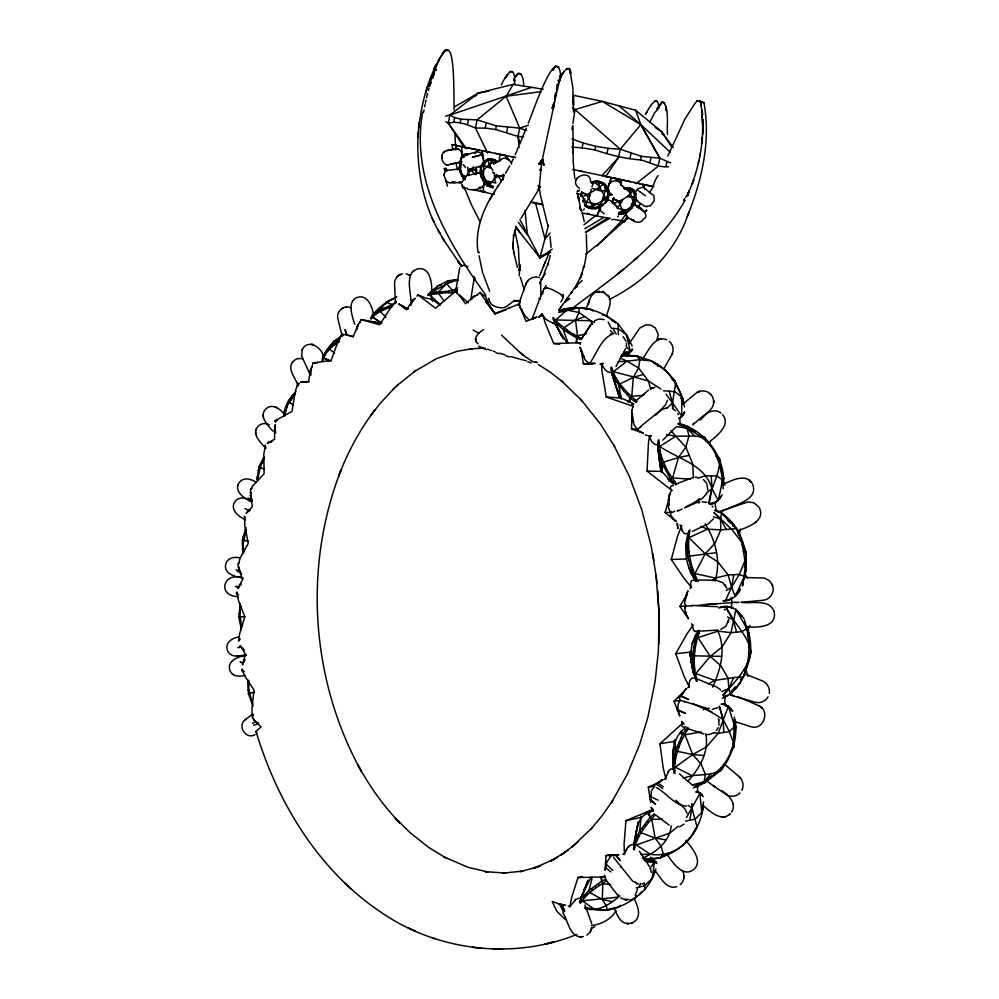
<?xml version="1.0" encoding="UTF-8"?>
<svg xmlns="http://www.w3.org/2000/svg" width="999" height="999" viewBox="0 0 999 999"><rect width="100%" height="100%" fill="white"/><g stroke="black" fill="none" stroke-linecap="round" stroke-linejoin="round"><path stroke-width="1.5" d="M518.331 246.878L519.53 270.267L518.543 269.73L520.004 270.292L519.655 264.123L519.992 270.292M560.814 77.46L561.351 76.448C560.501 75.612 560.402 79.895 559.877 75.986L560.189 77.81L559.877 75.986L560.102 78.147L556.893 90.285L557.417 84.241L557.492 88.736L543.106 155.832L542.469 159.478L543.868 165.185L542.482 159.428L538.911 164.148L542.469 159.478L543.868 165.185M631.505 428.958L637.949 429.27C632.467 425.636 632.417 417.857 632.067 412.462L631.505 428.958L643.356 433.254L636.925 429.77L640.771 426.91M689.797 189.723C699.412 166.196 704.632 140.022 701.935 114.623L702.022 117.008L701.935 114.623L702.022 116.97L702.26 114.735L701.847 116.121M240.796 627.447L241.583 627.434L239.91 613.324L240.747 606.231L239.96 606.256L238.848 616.932L241.333 629.67M427.897 295.592L430.144 292.957L453.946 280.032M439.622 305.282L430.132 295.429L430.144 292.957L437.662 286.114L448.064 280.731L458.379 279.52M428.821 295.329L431.83 294.48L431.83 293.044C440.334 290.422 449.925 293.231 457.692 287.849M431.83 294.48L433.878 293.906L433.878 292.819M433.878 293.906L436.263 293.731L436.263 292.282M436.263 293.731L441.933 293.094L441.945 291.658M441.933 293.094L445.204 292.657L445.204 291.558M448.064 280.731L446.503 283.529L452.397 290.472L452.385 292.982L448.688 292.62L448.701 291.171M460.726 165.347L460.814 163.037L460.789 165.384M626.848 219.081L627.996 217.982L626.198 214.872L626.935 211.139L622.827 212.937L618.693 213.099M582.18 280.557L575.761 286.313L581.505 275.2L583.716 266.321M661.925 472.677C664.273 461.438 656.206 451.461 658.141 440.359M697.302 681.218C692.182 664.597 693.793 646.64 700.037 630.556M448.638 165.022C444.33 165.534 441.633 160.939 441.795 157.105C441.57 148.876 452.922 149.663 458.116 148.614L461.326 151.661L462.549 157.38L464.36 155.657L467.12 155.282M481.918 177.959L486.538 184.765L493.031 187.775L487.137 185.714L483.466 181.855L483.678 161.813C487.137 158.217 492.919 158.279 496.79 161.164L489.947 163.599L481.268 172.39L481.605 178.072L480.669 172.415L481.168 166.995L483.316 162.55L487.962 159.328M519.542 268.119L519.33 275.749M679.62 417.744L680.219 423.751M723.688 484.89C725.274 456.98 705.269 429.845 678.096 423.264M463.037 156.468L462.549 157.38L464.935 154.758L468.269 154.308L463.923 154.633C458.878 160.552 458.454 168.619 461.588 175.512L466.108 176.536L468.156 172.952L471.316 170.267L475.911 170.217C476.411 158.941 476.823 184.253 475.911 170.217L467.982 170.055L467.794 167.145M484.203 161.638L483.678 161.813C479.308 166.895 478.946 175.487 483.691 180.394L495.791 183.017L494.48 178.646L494.567 172.852M243.169 550.836L242.757 553.646L242.37 540.059L246.029 527.497M465.109 178.971L463.561 176.798L463.174 180.569L461.913 182.492L449.525 182.879L446.116 181.131L443.893 174.975L445.129 171.566L448.039 170.217L456.718 169.318M478.721 293.681L479.982 292.557L495.017 313.798L519.617 303.771L519.53 305.257M591.57 183.317C597.414 181.244 605.257 183.279 607.642 189.46L611.4 177.56L630.781 181.693M244.693 516.196L244.705 525.174L248.239 543.481L240.384 557.529L238.187 564.885M253.084 706.018L248.851 689.785L248.863 680.494M483.741 161.526L482.03 154.783L472.315 157.18L482.042 154.733L482.117 150.649L502.984 155.007M573.451 111.988L572.864 87.487L569.63 69.131L570.741 73.826C570.941 56.656 553.508 87.3 563.523 72.34L560.739 76.473M679.869 525.049L681.58 525.686C680.744 529.495 683.94 536.251 688.361 533.029M718.518 511.313L714.622 510.514L715.584 510.277C740.634 520.841 751.111 554.233 744.055 579.095M652.359 860.813L652.509 858.153M698.251 581.63C689.959 565.896 686.45 547.639 690.009 530.082M482.03 154.783L482.117 150.649L482.779 156.094L482.117 150.649M618.319 334.79L618.169 324.001C601.972 310.564 579.87 303.421 559.29 310.414M626.435 345.904L626.373 343.169M479.021 252.123L479.008 253.159M479.058 255.744L482.579 272.515L489.672 291.296M667.444 134.403C666.758 126.136 669.305 108.204 663.423 102.585M460.127 168.119L460.102 161.438M538.911 185.602L537.974 185.639L539.41 185.939L540.946 168.831L539.872 170.23L540.958 168.781L542.457 159.528L540.496 164.635L542.445 159.565M572.964 125.474L573.189 161.538L574.775 178.521M685.039 600.499L687.349 593.618L679.907 606.418L688.573 618.818L685.401 612.649L684.864 607.966L686.301 605.956L690.084 605.856M710.202 393.856C714.735 397.777 714.872 405.382 710.576 409.528L700.074 420.217M443.893 174.975L443.906 174.063M584.79 205.682L590.534 208.591L595.916 208.604L600.474 204.945L605.506 202.884C611.875 196.104 609.128 183.204 599.412 181.481C595.854 180.344 587.212 183.491 595.554 181.518C599.875 181.106 604.482 182.904 606.955 186.563M600.674 876.86L602.809 883.64L602.31 899.375L606.518 906.218L607.005 910.351C628.658 905.693 649.962 891.32 655.856 868.943M674.038 773.176L673.001 766.021L673.551 747.702M735.102 719.492C738.011 737.562 732.342 755.781 721.166 770.092C712.449 775.137 701.773 774.55 692.082 775.649L673.001 766.021L673.588 747.364M496.603 161.326C492.732 157.979 484.802 158.766 483.366 164.073M658.778 644.33L659.065 613.511L658.366 651.385L655.144 681.168L647.926 717.12L639.685 744.38L627.285 774.312L611.45 802.534L612.687 800.661L602.06 815.758L590.659 829.482L592.419 827.509L572.027 847.04L578.409 841.595M713.723 400.761L713.673 402.435L713.698 401.66M342.52 334.365L342.058 333.828L342.22 336.301M579.557 902.297L581.081 898.476L589.035 890.484L601.51 881.28L601.673 876.76M670.716 491.883L671.827 490.384L647.052 471.078L648.451 442.969L649.462 435.776L651.41 435.914L647.926 435.651M243.831 553.021L243.094 543.931L246.054 530.057L245.279 529.782M541.545 279.345L541.47 278.659M584.877 205.232C589.11 208.966 595.629 208.916 600.337 206.144L600.374 205.344M743.231 582.717L742.469 586.013L744.28 576.473L746.216 552.335L736.463 528.696L721.728 512.674L720.504 518.981L720.828 529.807L714.984 543.244L705.232 553.796L694.942 573.576L692.694 574.05L689.959 570.779M719.492 462.412L719.642 458.853L715.833 454.195M418.106 132.592L417.882 137.462C419.88 109.89 426.311 81.818 440.035 57.617C442.42 55.732 443.044 48.839 447.09 50.624M542.657 294.143L543.468 289.922L546.203 285.464M502.784 180.045L503.621 174.488L503.346 178.659M580.731 209.877L579.495 207.168L581.743 211.388L581.605 210.265M581.68 896.727L581.643 896.016L580.918 897.689L575.836 899.4L569.842 906.705L568.244 906.006M631.393 219.318C634.914 222.702 640.784 224.038 643.581 218.881C652.647 214.435 631.168 200.212 637.337 207.48L640.109 204.221M707.804 490.072L706.992 484.203M418.082 132.942C416.333 167.607 422.352 203.446 440.059 233.679L438.049 230.045L444.48 241.146L442.207 237.4M620.741 865.846L620.616 867.494M715.147 581.068C720.978 561.113 715.821 541.008 705.157 523.763M608.791 192.32C598.801 215.247 614.148 193.356 606.818 186.363M712.599 687.237C720.441 669.642 726.335 649.85 717.906 631.131L698.039 637.649L695.754 637.287L693.768 639.185M395.554 303.109L395.492 300.786L396.203 302.547M441.795 157.105L441.883 155.894M744.467 620.004C750.411 639.872 751.435 663.236 740.721 681.655M605.269 202.547L601.173 206.606L595.916 208.604L592.532 206.418L588.923 198.464L586.026 194.43L581.793 192.52L581.006 196.466L581.568 192.17L589.847 195.742L586.538 202.085L585.826 206.556L592.532 206.418L608.029 197.652M624.013 188.411L629.62 187.837L632.542 189.136L633.703 190.072L634.577 196.915L636.238 198.289C634.964 206.343 627.697 214.922 619.093 214.023C628.096 214.048 635.489 205.394 635.951 196.741M633.441 849.063L638.149 822.189M356.793 329.72L357.917 324.9L353.259 336.85L345.055 334.453L353.334 336.388M258.017 477.297L261.114 464.485L264.323 458.129L263.599 457.542L258.928 466.92L257.005 479.545L258.242 480.569L257.305 476.71M583.628 267.42L583.716 266.421M418.494 127.997L419.23 122.265M627.971 402.048L631.755 396.241L633.329 377.335L638.586 367.982L639.835 359.702L636.663 355.819L622.24 355.07M609.865 854.669L605.993 855.569L605.082 870.404L606.893 861.987L611.875 854.532M590.571 182.53C591.508 167.133 565.971 178.596 579.395 188.324M651.336 808.129L653.146 811.3L652.247 809.727L625.948 820.654L624.075 844.355L624.4 854.432L622.677 854.182M734.402 717.145L733.766 747.327L730.394 752.022M680.307 884.565C684.415 881.193 685.127 874.749 682.255 870.366M683.853 878.258L684.028 876.223M697.552 785.439L697.564 792.07M641.071 816.121L639.722 830.968L633.89 843.343L650.237 854.207C670.379 857.879 689.098 844.754 697.065 826.822L691.995 808.228L691.695 803.633L691.995 808.228L689.747 820.241L685.514 821.19M499.35 160.377L499.925 154.296M674.962 773.713C673.413 757.329 679.969 741.645 688.436 727.971M629.732 402.597L630.182 398.189C622.527 389.011 612.487 380.257 610.876 367.832L611.55 366.983C615.222 381.368 626.298 392.02 637.062 401.586M702.759 124.987L702.921 123.401L702.821 127.66L702.559 119.043L702.709 123.352M575.899 342.707L577.459 335.739L575.524 319.955L579.02 312.45L579.095 307.704L558.528 312.5M591.196 189.211L589.847 195.742M685.876 549.1L689.023 530.319M664.173 779.357C667.819 777.934 666.783 767.232 673.763 769.005M702.572 134.39L703.296 127.785L702.572 134.216M731.256 597.489L731.88 602.11L736.425 602.522M769.292 693.418C770.254 688.161 767.07 682.667 762.1 680.794L746.84 674.712M294.767 392.944C289.123 399.026 284.365 406.793 283.978 415.222L284.59 416.096L287.462 405.344L295.055 394.343L294.43 393.469L295.966 391.546M275.749 420.954L275.599 422.19M632.055 416.421L632.392 413.524L632.579 418.606L632.379 416.383M685.851 548.826L687.025 538.523L707.442 529.233L720.828 529.807L736.463 528.696M459.94 165.322L460.801 161.301M515.209 84.828L514.198 80.282M538.936 185.602L540.334 194.855L547.827 225.637M637.574 888.96L635.202 895.429M719.005 725.286L718.568 719.392M703.458 805.281L701.748 812.449L695.341 819.005L689.747 820.241M569.842 906.705L571.59 897.764L578.009 877.572L582.529 876.473M242.257 669.005L241.995 670.928L242.133 669.992L244.293 671.64M265.584 448.052C261.064 442.807 251.398 434.44 257.642 426.81C260.377 423.389 265.584 422.552 269.33 424.775M274.812 426.585L275.299 424.662L274.912 425.861M562.874 297.302L563.261 294.518L562.574 299.063L560.901 301.985M636.188 887.911L644.68 885.701L652.235 878.383L654.445 862.187L653.134 859.877L645.504 858.528M720.916 629.432L725.961 626.098L728.795 619.243M465.884 154.033L463.923 154.633L461.526 157.18L459.365 167.645C458.029 170.941 469.393 187.113 461.9 174.862M503.321 178.297L503.533 174.525M341.808 335.726C333.216 341.421 324.413 350.224 322.115 360.589L322.465 361.426C324.525 352.659 331.793 345.966 339.41 341.72M476.511 173.576L476.248 167.407M693.431 423.164L692.906 425.149M455.944 289.46L459.74 267.744M733.741 737.712L735.189 729.982L733.965 729.307L734.215 720.054M607.355 189.773C606.98 182.742 597.177 179.72 591.371 182.417M273.039 431.081C267.882 426.049 258.379 415.784 266.121 408.691C272.277 403.022 280.557 409.091 284.428 414.46M563.261 294.518L562.862 297.215L560.439 294.018L552.472 289.66L546.853 287.749L544.343 288.549M634.165 843.893C636.301 835.651 635.664 814.884 650.436 812.512M673.001 766.021L675.724 750.224L674.712 739.847M470.766 299.812L474.338 276.948M571.965 129.408L572.439 126.361M572.914 123.314L575.037 109.603L572.577 107.68M747.364 663.086C745.341 677.31 736.126 693.019 722.165 698.189M239.96 606.256L240.322 603.97M634.303 190.734L633.229 189.685L635.864 193.606L634.577 196.915L629.632 196.94L630.282 192.919L629.62 187.837M696.303 681.031C690.334 664.834 692.07 646.016 698.925 630.381M740.371 528.995L739.223 534.989M684.665 728.371C671.803 738.149 672.539 754.882 673.651 769.342M727.959 606.593L718.656 607.704L726.648 606.405L735.976 609.365L730.993 632.667L722.165 646.877L710.227 656.455L695.804 673.551L693.518 673.139L690.846 659.377M744.068 618.593L735.976 609.365L746.84 628.483L742.132 631.63L736.588 632.142L733.179 619.655L725.736 606.63L723.463 606.306M357.28 326.848L358.504 324.263L356.88 327.135M715.421 501.91L715.172 505.581L716.47 510.564M689.26 538.011L705.232 553.796L718.019 562.037L728.159 574.974L731.568 587.3L735.339 596.44L744.28 576.473L739.31 574.4L733.766 574.7L731.58 587.275L725.449 600.649L723.201 601.098C730.769 600.736 737.299 595.978 740.546 589.223L739.26 589.472L735.676 594.705L736.975 594.455M411.463 303.646L413.524 299.375L406.518 309.765L398.726 303.896L404.27 306.78M412.387 301.336L415.209 298.326L412.038 301.311M703.583 801.835L701.748 812.449L699.949 793.356L696.728 791.295L702.185 794.992L698.164 791.508M422.752 111.876C410.177 179.433 447.927 242.72 485.864 295.217M656.106 862.599L653.134 859.877L645.604 858.553M494.33 194.43L482.867 191.883L484.478 181.693L488.536 185.427L492.644 186.801M506.318 309.515L494.992 313.798L488.523 303.671L485.739 296.753L479.982 292.557M541.533 316.134L543.044 315.322L545.067 322.689L553.708 343.519L580.569 342.694L580.169 344.355M699.637 156.456L700.087 153.958M634.215 849.899C636.538 836.438 645.541 825.549 654.495 815.733L653.471 814.635L649.987 817.507L639.722 830.968L641.483 832.879L655.132 838.049L665.596 839.822M598.601 190.509L599.412 181.481M423.539 112.437L424.026 109.79M265.322 445.317L263.786 454.37L264.111 473.763L252.535 486.038L250.524 490.372M588.274 304.633C589.185 298.701 592.407 291.571 599.363 291.483L597.614 291.683L603.883 292.432L606.843 295.467M671.228 825.923C669.617 841.645 656.093 852.322 642.432 858.228M711.313 503.733L710.152 504.458L714.772 502.884L720.878 497.14L715.933 502.16L709.09 503.671C709.602 487.999 720.454 474.562 719.642 458.853L716.345 456.306C710.751 439.71 693.094 431.531 678.483 424.013L686.862 428.134L694.705 436.014L704.969 437.587L707.267 441.633M709.09 503.671L711.95 488.648L711.238 475.849L705.606 475.736L697.539 478.209M426.548 97.815L427.547 93.644M464.46 147.889L448.289 123.114L449.85 115.085L478.359 93.069L513.174 84.353L543.231 89.248M445.891 121.566L448.289 123.114L453.746 122.253L454.657 117.57L449.85 115.085L445.591 116.171M453.746 122.253L460.152 122.777L460.851 119.206L477.135 119.855L496.403 125.874L519.717 128.122L526.348 130.444M523.651 136.751L518.031 136.438L495.679 129.508L485.239 128.097L475.512 128.059L467.445 124.713L468.381 119.98M485.239 128.097L486.188 123.314M483.703 161.701L483.116 163.774C485.851 159.365 492.207 159.328 496.053 162.238M471.615 299.225L474.637 295.804L465.484 303.733L458.778 294.455L468.281 302.809M495.679 129.508L496.403 125.874M506.643 132.305L507.617 127.485M617.12 206.93L612.187 201.661L613.798 197.49L612.212 202.872L613.074 198.689L621.528 202.248L622.727 199.6L627.472 196.491L633.703 190.072M663.461 390.746L669.143 391.183L672.477 402.847L672.714 408.903L672.477 402.872L675.686 383.166L674.924 380.869L665.946 370.492L651.186 360.814L636.663 355.819L620.566 356.044M519.055 147.215L518.031 136.438L519.717 128.122L506.156 96.241L513.174 84.353M487.812 302.21L485.601 301.498L487.824 302.173L485.601 301.498L494.992 313.798L498.376 312.4M698.239 163.249L698.788 160.577M483.017 164.535C480.731 166.833 480.257 172.902 482.392 174.525M425.399 102.909L425.974 100.187M571.753 147.115L582.08 147.827L583.104 142.994L571.952 139.036M716.308 501.798L718.306 500.549L722.627 479.92L719.767 464.473L716.345 456.306M668.531 166.746C658.403 167.732 650.087 162.213 640.496 159.902C624.662 158.766 609.939 154.882 594.88 149.925L595.666 146.266L583.104 142.994M633.89 843.343L638.336 822.289M607.067 153.172L608.091 148.351L620.254 149.226L641.283 156.294L659.839 158.217L670.704 162.937M463.711 188.399L464.023 187.337M605.644 176.736L618.468 157.517L620.254 149.226L640.796 124.625L619.143 105.844M735.189 729.982L735.926 726.56L733.815 725.399M424.563 106.843L425.124 104.283M582.991 201.486L583.266 199.425L586.538 202.085L600.474 204.945C601.311 209.778 587.912 209.553 584.652 205.482M629.994 158.179L631.031 153.396M640.496 159.902L641.283 156.294M649.862 162.637L650.898 157.892M573.326 95.255L602.272 101.374L635.614 110.215L640.859 124.65L659.839 158.217L658.054 166.346L636.176 183.604M665.946 166.358L666.97 161.676M695.354 678.234C690.034 663.86 688.348 647.252 696.728 633.491M550.312 255.532L547.614 265.16L548.001 263.986L544.168 273.039M592.32 877.085L589.035 890.484L590.322 892.844L602.31 899.375L611.962 901.722M584.215 266.858L586.763 252.123L586.338 234.153M302.56 382.105L304.046 381.993L300.662 382.267L308.629 381.356L310.339 371.091L312.3 365.484M462.237 157.055L460.502 160.215L461.526 157.18L464.635 154.495M492.02 187.562L486.463 180.994L481.268 172.402L481.143 165.896L483.841 165.434L488.948 167.57L492.382 159.153M667.357 400.187L665.696 404.607L656.293 414.735M728.084 622.527L728.633 620.454M548.476 225.25L539.922 257.817L516.171 227.647M663.461 369.468L671.653 354.982C674.25 350.637 673.276 344.63 669.342 341.408M494.48 192.507L493.818 192.795L498.002 185.914M696.141 581.018L693.456 579.982L691.208 581.031L690.546 584.028L691.358 587.237L684.103 578.396L671.266 559.527L677.522 536.413L681.58 525.686M671.103 512.15C669.08 514.597 673.064 519.305 675.836 521.128L665.072 512.45L669.355 497.502L668.743 505.482L668.381 503.496C667.844 507.292 669.642 515.172 674.8 511.088M691.62 623.776C693.618 625.736 691.832 634.09 698.064 630.744M685.089 598.751L684.59 603.771L686.301 605.956L679.907 606.418M428.396 90.634L429.033 88.337M580.569 277.585L582.167 272.677L579.82 278.958L580.556 277.66M256.431 482.554C251.448 478.658 242.532 476.66 238.823 483.279C233.916 491.733 244.792 498.588 250.936 501.648M668.706 481.368L672.602 477.909L678.421 457.542L685.838 447.09L689.048 435.751L686.862 428.134L687.512 426.261L695.366 432.08M582.017 192.308L581.43 195.03L576.898 193.307M606.468 316.433C607.742 309.852 613.136 301.661 607.954 295.392L608.878 296.765L607.792 295.142M425.562 93.219L427.397 86.863M746.74 626.348C752.235 641.021 752.259 657.504 744.842 671.528M744.28 576.473L745.853 571.053L745.254 559.752M312.712 364.348L313.137 362.924L331.081 360.502L337.762 342.182L342.058 333.828M588.623 303.034L589.06 301.536M657.642 338.911L656.905 340.572L658.291 334.515L655.369 328.022L651.173 325.274L645.978 324.787L639.835 328.047L629.457 343.144M586.888 935.214L590.034 932.217L591.795 928.021M652.235 878.383L654.52 870.653M634.577 196.915L630.756 206.993L627.11 211.513M581.793 192.183L581.106 194.73L581.83 195.13M257.005 479.545L258.354 475.162M687.811 781.33C699.5 768.431 709.165 752.135 705.831 734.028M725.736 606.63C732.829 622.552 747.876 634.365 751.136 651.997C747.614 669.655 734.24 682.429 722.864 695.466L728.795 688.636L733.691 677.584L743.756 676.735M713.998 732.667L718.144 733.428L723.751 732.492L723.201 719.592L719.317 706.093L723.189 719.567L729.32 731.593L733.366 742.282C730.094 764.023 711.837 778.558 693.269 788.036M455.594 292.307L456.343 290.584L456.518 291.82M624.4 854.432C625.824 850.286 628.533 843.793 633.841 844.592M607.417 187.375L605.319 190.846L600.474 204.945M256.368 428.821L255.744 430.744M428.696 86.851C454.845 9.416 453.683 72.365 454.083 109.79M545.342 261.8L544.705 263.636L549.375 252.148M238.299 484.378L237.924 485.514M429.77 85.939L430.994 82.18L429.508 85.864M539.772 187.562L539.023 188.037L539.323 189.847M432.517 77.91L434.19 72.964M544.405 264.123L545.292 261.988M539.647 275.687L540.946 272.64M525.886 284.191C527.634 278.783 534.04 275.637 539.36 277.622M519.468 301.86L525.949 284.041M608.666 185.002L611.4 177.56L579.308 170.866M726.236 705.144L732.766 711.35L728.358 706.293L722.477 703.808L728.358 706.293L718.144 733.428L706.405 746.94L692.719 754.57L675.112 767.257M723.201 719.592L705.119 708.204L703.408 709.802M261.938 463.474L264.348 456.918M620.079 895.778C610.252 903.908 598.901 912.087 585.252 908.765L607.005 910.351L594.53 909.39L582.355 900.823L581.081 898.476L587.524 880.956M436.226 69.156L435.689 70.604L436.126 69.755M515.871 228.234L513.486 236.039L513.711 234.99L512.887 243.968L512.824 242.782L513.811 253.047L513.573 251.823L517.407 267.395M518.768 304.558L520.267 301.698M581.518 896.777L582.592 893.88M583.678 890.983L584.752 888.074M528.221 123.114C529.845 121.466 556.992 38.149 560.801 76.311M532.28 318.494L542.382 291.808M681.905 416.433L684.615 412.125L681.905 416.433L678.758 418.544L682.816 415.334M580.918 897.689L590.933 877.259M703.783 755.519L692.719 754.57L677.834 751.448L675.724 750.224L682.816 733.591L687.399 727.397M238.611 594.954L236.651 592.757L236.363 593.481L236.95 592.02M341.109 469.767L338.661 476.024L341.109 469.767C303.159 566.57 310.764 680.469 361.401 771.303L358.092 765.334L358.629 766.308M484.49 182.68C483.491 189.847 473.588 190.334 467.882 189.36M543.281 267.008L544.38 264.186L541.096 272.302M252.597 717.594L253.534 714.447M581.081 898.476L588.249 880.206M609.353 299.5C644.055 282.018 674.213 253.971 687.262 216.571C701.785 180.956 711.051 140.971 703.908 102.622M481.893 166.171L482.242 165.297L478.721 166.621M585.714 309.678L589.522 300.137M301.973 350.212C307.005 338.324 321.753 346.728 323.476 356.581M302.422 349.076L301.636 356.006L310.439 375.274M432.629 77.835L434.078 74.226M687.262 216.571L689.223 211.751M526.248 128.109L520.279 142.62M548.838 253.384L549.188 252.56M701.385 784.415L700.187 783.703L694.417 786.325L695.616 787.037L704.757 782.816L721.166 770.092L722.277 767.382M340.709 470.791C349.513 449.013 360.901 428.196 375.187 409.515L371.054 415.072L380.669 402.822L394.543 387.912M622.427 213.611L631.755 208.179L636.238 198.289M518.581 146.766L515.159 154.833M610.277 335.04L610.851 333.654M740.471 681.68L741.47 679.27L740.172 679.045M643.756 211.313L635.764 205.27L632.529 205.532L634.865 199.6M456.955 149.326L458.116 148.614M625.187 189.098L631.306 189.798L634.565 193.194L638.099 188.536L643.119 187.15L653.846 195.692L654.308 200.811L650.312 205.894L644.83 206.381L635.014 199.65L632.504 205.494L635.714 205.257M632.529 408.004C635.164 406.356 629.07 404.607 632.866 404.47M649.662 122.59L654.607 112.687L657.879 109.49M720.004 497.689L722.165 494.692M241.721 574.113L238.724 569.03L242.62 579.52L237.837 588.399L241.258 584.015M553.633 320.142L554.245 318.781L553.284 317.407L552.822 318.431L561.525 336.114M563.299 338.873L554.682 322.315L555.719 319.967L566.908 310.04L579.02 312.45L590.596 320.704L594.705 322.415M559.34 312.1L559.79 311.089M557.142 322.227L570.129 332.305L581.018 338.224L580.394 339.598C571.803 335.414 563.436 330.319 556.543 323.589L557.142 322.227L554.245 318.781M558.603 325.299L559.065 324.263M560.851 327.422L561.463 326.049M566.396 331.456L567.007 330.082M569.667 333.341L570.129 332.305M684.864 607.966L685.227 607.18M621.528 202.248L617.207 208.329L628.396 210.564M573.014 335.577L573.626 334.203M625.761 348.501L615.996 366.533M379.52 322.902L361.226 319.543L360.527 320.954M639.035 887.174L640.746 883.441M370.779 318.132C376.336 308.391 386.576 301.436 396.728 296.99L386.101 302.297L380.132 309.528L372.415 314.922L372.839 317.17L381.343 323.539M626.41 352.235L624.2 352.11L623.576 353.459L631.268 350.799L632.592 349.013L629.183 353.271L621.628 355.157M625.936 353.259L627.809 353.196L628.446 351.848M621.778 355.07L629.183 353.271L630.257 350.936L626.56 334.89L618.169 324.001M630.644 352.147L631.268 350.799M591.908 186.701L593.98 181.443M483.441 163.124L483.116 163.774M667.819 156.019L684.952 119.018L694.417 104.246L697.24 100.624L698.588 100.999M671.653 354.982L672.439 353.334M618.618 894.692L617.419 897.202L582.355 900.823L580.119 903.321M577.534 177.635L576.198 179.907M718.281 727.634L716.395 730.569M631.58 351.173L631.967 350.349M685.801 596.041L687.911 590.909L686.126 595.966M625.224 220.479L627.01 216.92L623.726 222.165L627.872 217.932M511.5 162.587L513.374 158.754M287.25 405.744L284.003 412.35L285.052 413.848M289.847 400.462L291.808 396.503L295.117 393.506M749.949 625.386L747.277 630.494M683.89 691.508L686.513 688.648L685.139 689.522M725.636 695.466L724.662 701.086L725.549 706.031M732.042 811.225L731.668 811.887C737.15 803.558 728.371 794.779 721.778 790.596M459.365 167.657L459.852 166.733L460.314 171.229L465.209 178.609M658.091 175.462C652.709 183.366 654.42 186.463 649.313 192.782M741.795 790.296C744.305 785.788 742.894 779.707 738.935 776.485L725.611 765.209M590.147 932.017L591.171 930.106M686.463 817.519L699.949 793.356M582.355 900.823C587.961 891.945 597.926 886.987 606.156 880.831L605.406 879.457L601.51 881.28M299.438 383.254L297.54 386.488M494.493 191.671C482.879 209.403 474.687 230.619 478.034 252.123M457.579 169.568L459.69 168.307M540.134 186.538L539.51 187.675L540.159 186.538M501.298 84.977C504.52 77.735 514.185 61.613 514.622 80.045M577.135 284.303L558.653 310.377L560.988 307.118M687.712 193.706L689.322 190.809M509.777 165.896L505.569 173.339M687.637 687.762L689.31 687.012L684.203 676.56L675.736 653.671L686.862 634.09L693.169 624.887M557.117 89.386L557.492 88.736L557.13 89.348M605.619 200.512C610.389 197.215 604.969 188.399 611.7 194.443M311.963 366.858L310.339 371.091L310.939 368.693L310.914 374.975M560.826 77.298L560.689 76.311L560.864 77.298L561.351 76.448M594.118 203.634L590.297 208.242M489.66 199.95L492.22 195.479M701.648 810.826L703.071 808.341C698.825 836.937 672.777 860.713 643.481 859.639M768.081 696.79C765.646 701.423 759.802 703.708 754.832 702.097L730.381 695.117L731.056 695.304M685.102 200.2C659.028 246.603 613.873 277.073 572.352 308.304M497.465 186.838L501.061 181.781M691.97 808.253L688.361 805.356M539.11 188.786L520.966 218.319M706.555 493.918L702.097 498.576L685.801 506.968M647.464 111.039L645.466 114.385C648.551 108.879 658.179 91.134 658.803 108.391M302.822 358.891C299.375 357.854 295.229 358.816 292.957 361.725C286.913 368.681 295.142 377.709 297.515 384.128M483.841 165.434L487.437 159.503L488.923 159.116M685.539 197.465L686.138 196.478M626.098 850.211L626.635 849.325M691.87 643.606L695.754 637.287M713.448 518.856L708.353 523.788L692.407 531.356M589.123 364.148C596.303 355.032 600.724 338.349 613.161 333.791M614.173 219.368L621.49 220.791L626.336 213.212M474.762 174.513L471.316 170.267L473.501 166.858M245.055 659.59L242.47 664.884L245.554 654.195L240.072 645.516L243.007 648.95M692.757 833.528L697.065 826.822M686.126 558.766L687.687 556.343L687.025 538.523M370.966 319.118C375.824 312.587 383.966 309.103 391.708 307.068M616.058 910.751C610.988 919.442 601.186 924.425 591.396 925.561M591.183 324.176L581.168 339.335L591.383 323.863M688.261 533.241C683.478 549.288 685.576 566.77 695.804 580.369M513.661 80.107C519.143 66.234 524.063 76.648 523.601 85.902M668.194 771.715L668.843 770.753M434.478 290.771L437.662 286.114L441.57 284.865M527.934 280.619L526.835 282.218M684.165 724.362L681.655 721.54L682.929 722.964C680.144 725.474 682.792 728.508 685.863 726.648M695.167 635.764L697.777 631.992M657.055 108.891L662 102.185L663.299 102.373M617.682 216.895L618.406 215.871M643.031 358.329C648.126 351.323 654.907 334.815 666.77 339.772M445.03 50.3L442.42 53.934L445.017 50.287L446.029 50.587M560.102 78.147L561.438 76.274L559.815 79.121L561.438 76.274L560.114 78.097M583.528 209.94L584.278 208.891M736.55 687.025L732.654 691.595L731.343 691.358L735.351 686.8M649.937 868.443L654.445 862.187L656.942 863.423L655.719 861.475M416.933 296.179L417.919 294.842L425.949 298.202L431.143 299.026L440.472 304.62M515.909 76.723L518.319 73.414L521.128 74.001M339.697 338.574L333.703 341.346L322.939 356.094L323.726 358.004L329.233 360.814M583.179 201.199L585.002 198.714M552.684 70.13L555.544 66.296L552.684 70.142L555.544 66.296L557.167 66.721M431.73 291.808C432.08 283.741 430.382 267.382 418.606 268.719C402.822 272.315 412.325 294.53 410.839 305.219M518.306 305.082L519.617 303.771M538.911 164.148L542.482 159.428M555.606 324.263C552.06 322.14 545.304 320.904 543.044 315.322M662.012 102.185L657.067 108.879L662.012 102.173L664.834 102.785M519.855 301.186C511.938 297.627 508.716 309.041 500.524 307.767C495.679 307.168 489.897 305.294 489.085 299.6M639.36 894.467L641.221 892.07M240.222 638.923L238.549 641.146L239.635 633.816L244.842 616.82L238.411 600.362L236.651 592.757M480.581 166.508L471.016 168.631M644.255 859.202L660.464 857.854L663.311 854.245L661.301 846.615L655.132 838.049L651.773 819.417L646.852 812.199M611.301 370.517L612.2 369.38M619.168 396.74L611.863 373.638L613.411 371.69L626.947 361.188L639.835 359.702L651.186 360.814C668.443 368.668 678.746 385.577 684.015 403.034L683.116 404.133M293.294 405.032L288.112 401.386L294.43 393.469M613.436 376.086L614.335 374.95M615.122 378.933L615.809 378.072M500.224 160.477C503.521 155.669 510.664 159.353 511.625 164.186M616.92 382.142L617.819 381.019M658.516 444.293C653.92 446.516 650.037 440.122 649.7 435.789M621.59 388.411L622.502 387.275M624.45 391.433L625.149 390.584M483.516 329.695C478.933 332.242 471.665 339.036 478.109 343.818M627.335 394.705L628.246 393.581M630.182 398.189L633.878 400.736L634.802 399.6M737.362 686.051L739.972 682.879M655.619 414.847L656.543 413.723M680.781 398.589L681.693 397.502L680.531 395.641M680.157 418.032L681.743 416.133L681.693 396.94L674.775 391.62L669.143 391.183M683.079 414.822L683.778 413.986M628.945 846.24L628.271 847.052M711.063 773.538L703.983 781.892L692.295 784.827M611.151 855.082L610.189 856.193M708.691 708.828L680.444 700.349C676.186 704.332 678.221 711.213 679.77 715.996L674.05 701.223L684.452 690.871M732.654 691.595L730.606 693.93L728.795 688.636L728.096 678.284L720.966 665.858L710.227 656.455L698.039 637.649M292.307 362.462L293.057 361.626M728.783 688.636L721.89 691.558M730.744 750.699L733.766 747.327L733.241 743.281M623.888 209.665L618.393 214.173L619.368 214.236M550.137 233.079L544.954 238.798L535.452 202.672M601.91 175.836L618.468 157.517M395.891 301.785L389.91 308.903L379.707 324.8L361.226 319.543M622.29 220.23L597.215 245.866M600.337 206.144L600.574 210.901L604.258 213.786M474.9 153.521C476.535 150.25 480.819 152.285 482.042 154.733M636.975 895.778L633.953 898.9L629.72 900.024M237.987 563.898L238.773 563.074M605.406 867.607L610.913 871.915M620.292 905.356L618.393 907.279L609.59 909.003M684.003 824.113L679.595 826.885M666.995 408.316L672.477 402.872L666.171 394.38M662.737 440.147L675.774 427.185M402.41 273.851C397.689 274.625 394.255 279.308 394.555 284.028L395.354 301.273M247.477 512.037L246.166 513.249L252.397 506.643L250.349 494.805L251.91 499.537L248.114 498.114M621.49 220.791L624.363 221.341L625.062 220.642M245.816 719.292C236.513 725.112 245.692 740.271 255.145 734.59M723.214 488.811L722.627 479.92L723.776 478.796L720.891 469.043M739.959 792.894C736.35 796.94 729.794 797.302 725.486 794.168L706.268 780.806M709.14 442.145C715.996 436.426 731.393 425.237 722.677 414.697M702.672 781.593L704.757 782.816L712.05 775.961M541.408 278.696L540.559 282.792L540.971 295.816M623.076 222.103L601.211 241.733M385.289 303.896L387.462 301.835M665.933 779.108L663.224 768.106L659.939 743.756L682.929 722.964M393.057 389.31L398.189 384.453M735.926 726.56L734.715 726.473L729.32 731.593L723.751 732.492M475.024 96.129L478.359 93.069L488.698 91.096M412.412 271.89L413.786 270.629M634.328 203.022L634.802 203.396C630.207 207.255 625.174 212.3 618.843 212.312M738.586 530.444C747.402 527.26 765.946 520.979 759.327 507.829M398.638 275.424L400.462 274.413L397.315 276.598M396.69 385.876L415.809 370.442L413.898 371.778L436.363 358.716L457.305 351.261L472.577 348.614L469.617 348.913L483.466 348.151L478.821 348.251M481.905 165.622L481.143 165.896M575.836 899.4L574.837 900.261M730.182 813.773C721.403 822.589 709.365 810.763 702.834 805.331M729.769 814.135L728.933 814.884L729.62 814.285M712.1 580.844L715.309 578.021L728.159 574.974L733.766 574.7M654.72 785.788L651.36 790.996L650.661 802.584L648.301 787.025L659.815 782.092C653.92 784.053 653.933 787.612 648.301 787.025M589.822 364.26L585.102 359.79L581.106 349.238L583.341 363.673L595.192 363.399L588.811 363.986M681.98 693.681L684.028 691.907L679.245 698.264L680.444 700.349L674.05 701.223M443.431 152.422L444.567 151.448M593.169 363.461L591.795 363.536M635.526 401.248L648.588 390.047M445.492 171.291L444.13 168.356L445.829 170.966M689.947 588.461L691.296 587.35M537.687 253.746L539.922 257.817L543.356 254.92M682.479 404.47L695.454 393.643C699.824 389.71 707.28 390.072 711.013 394.705M722.539 511.401L724.238 509.977M334.64 353.059L329.82 349.45L329.033 347.527L338.723 340.06M429.545 292.844L437.662 286.114M604.32 239.123L585.889 254.071M620.229 271.965L623.801 269.031L616.932 274.638M642.669 395.367L644.992 393.444M640.122 426.91L660.701 410.152L666.658 407.779M677.384 510.764L678.084 510.202M678.184 826.298L669.904 833.004L635.639 845.254M631.942 204.37L634.802 203.396M699.412 498.688L697.127 500.511L699.874 502.147L698.701 502.884L695.129 501.785M706.231 493.219L711.95 488.648L718.306 500.549M574.225 845.154L561.326 854.807L568.094 850.049M583.928 224.825L596.078 215.235M693.756 423.938C700.586 418.718 711.101 405.606 721.003 413.087M707.255 709.377L708.965 708.029M245.279 719.717L252.048 714.497M372.415 314.922L376.66 311.7M600.936 206.269L603.334 204.683M655.906 783.94L662.774 788.561M532.742 319.23L536.975 316.908L526.111 321.391L520.666 308.554L525.249 315.959L529.17 320.005M519.955 219.63L539.922 257.817L552.222 249.076M608.716 184.94C610.901 179.795 620.566 178.846 621.116 185.364M582.317 197.003C589.947 193.257 598.101 188.586 604.12 183.566M351.086 307.842C344.255 304.42 335.726 311.463 337.924 318.856L341.633 334.153M247.277 512.175L250.287 510.027M456.343 290.584L435.489 308.179L417.919 294.842M677.996 424.225L680.881 424.076M684.028 425.075L682.904 425.836L680.032 424.65M657.954 443.831L659.09 443.069L659.003 439.772M660.526 468.494L657.804 447.702L675.749 436.238L694.705 436.014M689.098 429.071L690.222 428.309M658.816 451.173L659.964 450.399L659.09 443.069M659.864 454.97L660.726 454.383L659.964 450.399M427.897 294.518L428.833 293.893M624.5 188.324C627.872 186.863 634.377 188.936 633.953 192.457M660.926 459.041L662.075 458.279L660.726 454.383M250.487 489.185L251.948 488.286M675.749 484.902L670.616 479.208L664.198 467.095L665.346 466.333L662.075 458.279M666.383 471.029L667.257 470.454L665.346 466.333M668.531 475.074L669.692 474.325L676.723 484.278M563.773 853.084L550.499 861.175L557.604 857.154L554.957 858.641M673.738 482.629L674.899 481.88M721.565 476.098L722.714 475.374M723.776 478.796L721.802 480.044L722.589 483.316L723.738 482.592M754.332 523.101L756.33 521.853M386.014 317.345L380.569 311.8L380.132 309.528L389.123 306.193L396.228 302.197M481.493 174.35L478.159 172.777L476.473 173.401M474.812 296.016L475.412 295.642L472.752 297.302M585.414 232.043L607.692 218.044M718.431 499.825L719.592 499.1M712.712 503.771L713.598 503.221M714.772 502.884L715.933 502.16M275.724 432.892L274.65 426.723L274.613 439.285L267.295 443.244L271.953 441.346L268.594 442.594M726.248 590.546L731.568 587.3L739.31 574.4L744.942 560.914L741.92 542.469L732.005 529.595L713.935 512.524L720.504 518.981L726.448 529.695M626.798 211.239L623.301 212.974L618.868 213.599M717.994 707.754L712.2 709.327M585.801 232.405L609.902 218.107M584.79 228.684L603.508 217.645M660.501 857.841L668.98 852.871M454.595 106.781L478.359 93.069M252.597 723.501C255.956 719.717 261.376 723.888 253.534 725.162M591.133 363.574L590.122 363.486M713.611 732.904L709.253 734.54L706.218 734.515M594.53 320.766L598.838 319.081L604.183 319.58M613.286 203.584L622.727 199.6M726.36 600.586L732.617 598.214M708.541 683.84L714.797 680.394L733.691 677.584M599.475 206.443L600.624 205.831C595.654 208.841 588.611 208.391 584.54 204.046M652.247 809.727L650.436 811.051L651.96 811.113M341.883 308.616L342.707 308.179M539.922 257.817L550.761 252.073M748.438 653.421L751.136 651.997M553.146 859.677L533.204 868.443L540.646 865.771L537.799 866.782M578.696 343.132L580.569 342.694M611.788 372.277C606.793 373.651 603.321 367.744 601.623 363.798L599.924 364.173M249.4 510.589L245.03 508.641M725.873 509.902C735.139 504.133 758.004 500.462 752.909 484.815M649.025 859.465L651.523 858.253L650.524 857.167M392.744 299.088L386.101 302.297L392.445 304.57M591.296 928.283L594.805 926.597M677.597 511.126L682.13 509.065M684.49 508.004L698.313 501.735M503.021 178.609L503.246 174.438M252.16 703.808L248.426 693.706L247.752 683.154L248.501 682.829M717.494 771.703L721.166 770.092M657.817 782.979L663.199 786.688M248.102 690.109L248.851 689.785M248.426 693.706L254.183 692.12M650.386 388.761L654.882 387.275M249.575 697.052L250.337 696.728M651.385 388.336L653.059 387.612L652.097 387.987M622.689 354.72L624.812 353.871M717.07 511.426L718.056 512.112L721.303 510.826M576.748 934.477C513.324 960.002 438.124 951.273 381.755 912.761C318.806 870.891 277.385 802.609 255.969 731.268L261.089 726.922L254.32 720.516L255.769 721.69M676.485 483.853L692.282 477.772M579.432 190.397L577.085 191.284L579.495 190.397M722.976 484.465C730.981 480.744 746.053 472.627 752.397 483.741M483.691 180.394L487.137 185.714L489.685 184.778L494.48 178.646L498.426 176.061L503.771 175.874M584.79 316.571L575.524 319.955L564.31 327.56L563.261 329.92L567.894 342.632M721.94 510.576L748.326 501.848L754.058 502.897L758.728 506.843M531.643 87.363L449.85 115.085M657.442 101.598L654.607 101.011M333.703 341.346L339.672 339.273M483.991 181.681L482.442 179.283M483.241 173.339L481.268 172.402L480.744 170.966M519.717 128.122L528.459 125.187M268.519 442.482L270.966 441.683M488.623 159.216L493.394 159.49M493.094 159.59L494.48 159.952M494.255 160.027L495.616 160.502M245.155 655.681C238.274 656.543 227.098 660.789 229.733 669.829C231.481 676.311 239.423 677.21 244.867 675.312M536.038 867.419L520.317 871.603L523.176 871.066L502.747 873.163L505.756 873.076L485.389 871.652L488.286 872.077L467.969 867.282L443.693 856.767L445.791 857.891L428.758 847.477L410.264 832.829L395.242 818.019L400.087 823.139C383.454 805.968 369.53 786.288 358.092 765.334M458.366 279.807L446.503 283.529L438.961 291.446L438.948 293.931L444.293 301.223M597.027 207.342L597.852 207.093L594.03 207.929M238.736 637.087C232.455 637.549 225.087 642.694 227.248 649.775C229.57 658.166 240.284 656.393 246.478 654.894L236.713 656.106M562.225 310.989L575.811 307.567L584.84 308.429M565.097 310.764L575.836 307.567L590.559 309.166L592.994 310.989M643.468 374.425L633.329 377.335L620.342 383.728L618.781 385.689L621.478 399.225M277.41 420.342L274.575 421.016L292.033 411.463L295.155 392.058L297.789 383.154L298.139 384.865M642.132 883.903L643.731 883.453M632.542 189.136L628.933 187.987L624.288 188.624M683.116 778.109L692.082 775.649M467.807 175.587L478.084 172.79M644.605 860.726L653.134 859.877M466.92 154.47L476.423 151.96M606.043 200.574L609.64 200.237L612.449 202.198M676.66 886.675C666.121 890.084 660.351 876.697 655.007 870.616M722.714 514.96L723.988 514.66M723.651 515.696L726.485 516.945M725.511 517.17L727.909 519.817L729.183 519.517M729.869 522.852L732.08 522.34L733.915 525.674L732.642 525.973M688.049 534.278L689.347 533.978M687.25 542.732L688.536 542.432M461.401 161.788L449.762 164.435L461.388 161.813M687.437 547.14L688.411 546.915M687.574 551.698L688.873 551.411M654.445 862.187L648.251 862.012L647.489 860.663M716.508 552.634L687.687 556.343L689.023 560.776L690.321 560.489M612.862 855.456L617.969 855.269L605.993 855.569M689.023 560.776L690.321 565.247L691.308 565.034M577.459 335.739L586.45 333.803M690.321 565.247L691.545 569.692L692.844 569.405M625.948 820.654L640.908 817.469M601.41 363.836L603.259 363.449L601.623 363.798L601.86 370.517L606.256 396.99L633.291 406.343M744.305 567.232L745.591 566.957M688.623 567.619L695.042 578.034L696.34 577.759M628.359 899.487L625.099 899.587L620.654 897.976M481.568 150.612L485.364 151.373M743.643 575.474L744.929 575.199M602.834 198.426L608.279 197.989M737.737 592.232L738.711 592.045M689.26 455.394L678.421 457.542L663.985 462.025L662 463.336L664.198 467.095M729.07 599.712L730.044 599.512M600.923 909.477L603.708 910.151L606.643 909.577M463.524 177.123L462.387 176.086M475.911 170.217L476.61 170.092M465.571 154.096L466.695 153.983M466.283 154.058L467.632 154.046M565.571 905.106L561.263 904.757L552.21 901.473L556.793 911.238L565.571 919.704M585.214 908.216L587.2 907.866M679.882 733.216L684.939 734.802L701.248 731.942M583.853 202.56L586.538 202.085M659.939 743.756L674.812 741.295M481.368 187.412L478.883 187.3M583.366 936.625L579.645 936.787L581.381 936.887C569.093 936.7 568.219 920.304 562.837 912.736M242.757 648.738L241.271 647.115L237.912 647.564L241.234 647.115M603.721 910.151L612.724 908.815M727.659 600.337L723.301 600.686M512.687 71.99L510.014 71.428M638.074 207.392L643.456 211.101M446.665 150.649L457.067 149.226M597.464 291.72L594.817 292.083L599.363 291.483M541.296 91.633L506.156 96.241L477.135 119.855L475.512 128.059L487.637 153.034M250.999 499.65L252.435 500.574M675.736 653.671L690.571 652.122M612.337 194.63L608.116 195.042L611.151 194.743M716.845 603.571L694.967 605.669L717.632 606.693M736.588 632.142L730.993 632.667L717.906 631.131M613.349 219.568L611.763 219.705M649.525 796.265L658.229 800.162M559.315 310.677L566.908 310.04M304.046 381.993L302.572 382.018M304.27 381.968L309.39 381.768M631.755 396.241L643.506 395.392M691.208 605.606L694.28 605.382M703.496 604.72L732.667 602.622L731.418 604.557L731.792 608.366M686.7 806.031C674.375 805.556 666.558 792.781 656.156 787.512M747.427 626.922C756.767 627.572 776.198 627.559 774.35 613.024M701.286 631.093L717.981 630.032M581.356 351.935L580.057 347.227L581.68 351.91M345.866 307.13L346.541 307.08M313.137 362.924L317.632 362.749M609.028 192.657L605.319 190.846L601.286 191.059L592.482 188.436M695.117 477.147L696.827 477.06M604.607 875.349L605.706 878.546L605.157 876.96L578.009 877.572M617.969 361.675L626.947 361.188L638.586 367.982L648.376 380.894L660.951 389.111M702.06 110.202L702.559 114.61L700.386 101.311L697.352 100.624M569.592 69.156L566.421 68.494M703.833 102.585L700.786 101.948L702.472 102.398M304.608 381.955L305.632 381.905M244.73 616.695L238.848 616.932M637.574 207.405L638.211 207.38L637.1 206.418M552.909 323.089L554.245 323.027M671.266 559.527L686.113 558.941M647.09 206.731L646.365 206.743M637.674 200.399L635.164 199.788M651.773 819.417L662.162 819.118M239.123 613.349L239.91 613.324M641.158 854.457L650.237 854.207M735.838 602.397L739.11 602.322M239.41 620.479L240.197 620.466M690.771 605.694L692.956 605.644M445.204 292.657L448.688 292.62M665.072 512.45L671.465 512.4M721.565 656.368L694.755 655.844L692.469 655.456L690.247 651.385M702.172 501.81L706.867 502.372M503.246 176.049L494.53 175.749M555.719 319.967L590.596 320.704L592.707 324.325M458.741 182.455L461.913 182.492L459.003 182.455M499.425 949.025L502.547 949.05L493.456 948.963M454.795 182.342L451.461 182.305L455.656 182.367M745.004 577.497L764.472 578.059L769.63 580.844L772.502 585.464L772.027 584.103M480.531 348.214L485.177 348.276M698.825 580.007L715.571 580.244M711.238 475.849L716.82 475.949L722.627 479.92M647.052 471.078L661.987 471.403L673.114 484.14M546.166 287.737L546.803 287.762M667.707 479.095L670.616 479.208M694.642 631.306L695.466 631.343M626.523 923.488L628.546 923.576C620.067 924.013 616.932 914.285 614.173 908.203M238.574 586.738L235.527 586.463L238.911 586.75M627.809 353.196L629.183 353.271M430.144 292.957L431.83 293.044M626.798 923.501C629.245 923.838 631.755 923.251 633.841 921.952C642.419 916.67 637.35 904.869 633.865 898.138M721.091 704.17L723.413 704.32M606.256 396.99L621.278 398.039L633.878 403.883M672.602 477.909L690.521 479.22M703.833 102.635L702.772 102.46M243.344 578.196C223.689 570.466 216.046 595.854 238.336 596.703M583.341 363.673L588.523 364.148M239.822 557.904C234.315 556.256 226.835 558.154 225.637 564.547C223.676 573.738 235.339 577.01 242.095 577.584M605.157 876.96L603.508 876.623M452.397 290.472L456.243 290.859M553.708 343.519L559.765 344.131M673.338 485.714C670.017 484.777 669.605 488.773 671.827 490.384M472.614 947.289L481.543 948.263M522.352 311.463L521.278 309.116L522.39 311.463M602.809 883.64L610.501 884.515M716.196 580.294L722.851 582.654L726.872 588.261M248.214 541.171L242.37 540.059M726.648 606.405L730.419 607.042M733.091 607.966L729.42 606.893M721.216 606.805L722.539 606.992M737.786 611.038L736.463 610.851L740.534 615.484L741.857 615.671M676.535 426.623L686.862 428.134M738.748 612.999L739.747 613.149M463.936 187.462L462.924 187.288L462.25 185.315M747.577 628.833L746.265 628.633L745.641 626.186M747.727 636.663L749.038 636.863L749.412 644.005M697.702 633.079L699.025 633.291M624.949 221.316L623.975 221.216M695.029 641.795L696.353 642.007M582.08 147.827L594.88 149.925M406.106 273.751L410.052 275.424M694.243 646.365L695.242 646.528M595.666 146.266L608.091 148.351M693.381 650.948L694.705 651.161M447.327 50.25L448.326 50.45M692.806 660.102L694.13 660.339M446.441 164.835L447.852 165.085M693.106 664.647L694.105 664.822M693.343 669.005L694.667 669.243M455.057 145.355L451.96 144.618L452.759 148.976M459.253 146.241C455.906 145.729 457.067 146.353 455.319 143.544M694.954 677.247L696.278 677.484M695.541 791.97L697.764 792.369M733.928 688.786L734.914 688.96M645.104 434.977L647.127 435.352M666.645 434.54L675.749 436.238L685.838 447.09L692.694 463.723L693.443 478.009M727.534 695.704L726.223 695.454L723.713 696.94L724.712 697.127M460.551 146.491L479.62 150.25M451.96 144.618L490.459 152.447M493.094 187.4L488.349 185.602L484.478 181.693M610.189 218.594L582.105 212.974M564.385 905.306L559.74 903.67L563.686 911.675L559.74 903.67L558.716 903.87L559.715 903.695L563.686 911.675M586.863 213.361L588.973 213.774M495.104 153.309L515.646 157.53M512.112 156.893L514.51 157.38M508.816 159.828L504.945 155.332L508.891 159.902L506.493 158.516M627.472 196.491L629.632 196.94M572.789 169.43L582.667 171.503M488.948 167.57L491.296 168.057L492.932 170.454M584.403 907.279L594.53 909.39M611.85 177.71L616.296 178.659M541.458 204.033L532.966 202.223M542.682 204.82L530.469 202.235M604.333 176.149L653.683 186.626M602.36 314.96L606.63 315.871L613.149 321.316M633.678 182.417L640.371 183.853M466.92 154.171L468.294 154.508M699.038 100.936L700.361 101.274L701.261 105.707L700.361 101.274M643.381 184.515L651.086 186.201M694.942 573.576L715.309 578.021M638.861 884.003L632.742 881.243L613.436 857.304M482.867 191.883L473.114 189.673M519.817 301.723L513.923 300.362M557.342 66.571L558.828 66.97M743.418 551.685L746.216 552.335M467.282 188.324L462.924 187.288M527.759 361.925L531.256 362.762M578.796 198.626L577.385 193.307L578.533 197.402L577.946 196.528M600.911 909.49L603.683 910.164M483.828 191.246L485.289 191.608M523.364 360.052L526.473 360.839M646.415 858.853L648.626 859.415M684.003 701.535L684.69 701.735M520.217 359.215L522.315 359.765M454.657 117.57L460.851 119.206M460.152 122.777L467.445 124.713M480.444 190.359L481.406 190.622M519.143 358.928L510.814 356.581M539.747 299.088L538.911 298.389M613.411 371.69L648.376 380.894L650.749 389.223M447.465 50.287L446.478 50.012M535.464 362.075L537.15 362.587L535.339 362.038C533.541 363.161 528.921 358.703 526.535 357.505M505.906 355.831L509.465 356.893M499.625 353.209L504.957 354.82M653.558 363.112L656.443 363.998L658.191 366.446M713.373 516.783L720.504 519.005M495.991 352.784L499.075 353.746M508.254 307.992L509.565 308.454M734.527 721.49L750.212 726.485C763.548 731.58 771.178 709.839 757.741 705.269L737.437 696.54M625.212 354.807L627.772 355.619M264.535 469.33L258.928 466.92M432.417 937.824L435.064 938.685M493.131 351.136L495.067 351.773M686.887 728.396L704.008 734.028M490.097 350.137L491.471 350.599M564.123 309.128L565.546 309.628M486.388 349.75L478.821 346.141M695.804 673.551L714.797 680.394M243.244 536.675L244.031 536.962M673.351 518.856L672.564 518.056L673.813 519.318M695.254 678.234C690.109 676.273 688.386 683.229 689.31 687.012M242.32 543.643L243.094 543.931M242.52 550.486L243.294 550.774M408.416 309.053L402.622 306.343M696.728 678.796L716.807 687.062L720.729 689.897M323.726 358.004L330.881 360.939M488.986 349.75L487.662 349.151M613.536 199.063L617.956 200.999L620.342 204.895L621.728 209.241L621.553 212.263L622.889 213.998M692.669 703.558L711.825 712.087M639.323 431.568L638.611 431.193M700.898 526.348L707.442 529.233M276.998 407.679L274.787 406.705M444.418 241.059L461.501 266.171L463.061 265.16L467.707 266.708M701.173 435.864L704.969 437.587M493.419 186.488L489.685 184.778L488.786 181.506M408.004 927.746L415.771 931.33M252.048 501.473C247.04 497.652 238.124 495.791 234.515 502.41C229.97 510.277 239.373 517.082 245.554 519.78M620.217 358.004L626.947 361.188M727.534 616.995L733.179 619.68M632.267 219.73L634.765 220.929L627.409 217.532L627.996 217.982M466.333 266.046L467.657 266.671M672.127 379.533L674.924 380.869L683.341 399.95L681.693 397.502M636.688 355.831L645.529 360.252M604.045 292.532L604.695 292.857M257.804 723.026L258.704 723.501M473.076 330.082L478.946 333.241M724.612 704.357L725.848 705.032M728.558 706.793L729.782 707.467M730.331 708.653L731.256 709.153M734.29 722.177L735.514 722.839M613.873 855.231L611.475 854.669M460.876 163.074L458.966 163.012M685.614 729.882L686.85 730.581M681.131 737.949L682.367 738.648M679.382 742.207L680.307 742.744M677.559 746.315L678.796 747.027M678.983 803.895L680.943 805.032M675.062 754.595L676.286 755.319M709.128 777.247L710.039 777.771M674.375 758.728L675.299 759.277M706.068 779.657L707.267 780.369M673.688 762.549L674.912 763.273M673.526 769.804L674.737 770.529M697.414 785.289L698.326 785.826M659.777 446.378C678.096 459.328 705.019 464.11 711.925 488.648M538.399 364.585L549.712 371.815L563.036 382.13L561.063 380.469L582.305 401.061L580.794 399.363L600.449 424.051L614.572 446.416L613.736 444.98L629.245 476.098L641.82 509.94L651.161 545.879L656.106 575.636M408.903 274.713L410.477 275.674M372.839 317.17L381.855 323.039M713.298 785.751L715.796 787.374M655.269 127.51L661.6 131.681L673.226 147.565M732.554 694.817L733.865 695.841M554.682 322.315L556.543 323.589M497.402 162.113L495.317 160.602M672.24 517.632L671.665 516.883M525.936 357.093L519.992 352.385M636.937 189.535L645.416 195.729M673.788 409.453L675.586 410.889M612.187 201.661L617.931 207.767M632.192 345.991L626.56 334.89L618.468 328.896L612.774 328.234L616.183 334.166M633.878 400.736L636.288 402.522M654.02 813.76L669.18 825.186M488.936 185.814L486.076 183.579L486.65 184.128M724.263 609.203L725.299 610.014M256.93 732.966L255.981 731.942M634.028 190.509L634.865 191.546M634.652 191.383L635.376 192.507M635.114 192.295L635.864 193.606M625.099 187.974L630.282 192.919L633.791 204.221M260.389 463.898L261.114 464.485M258.266 470.342L258.991 470.929M635.614 110.215L661.6 131.681L671.79 147.203M722.527 482.942L725.049 485.027M231.843 673.438L233.466 674.775M496.491 174.45L501.51 180.27M240.934 647.177L242.582 648.563M759.839 706.38L762.075 708.316M244.368 650.149L243.032 648.963M679.507 773.888L692.919 785.601M620.254 149.226L575.037 109.603L602.272 101.374L640.859 124.65L670.354 152.31M469.555 168.694L471.316 170.255M610.401 330.619L613.748 333.666M594.218 181.781L599.338 186.463L605.781 198.501M675.786 800.249L684.964 808.903L687.05 813.286M612.799 870.404L606.193 864.235M501.573 335.164L522.677 354.995M344.767 883.029L350.761 888.611M703.408 479.52L706.468 483.091M430.132 295.429L440.047 304.77M465.584 167.582L463.249 164.585M744.105 674.15L745.167 675.174M460.626 160.527L461.963 161.85L459.94 165.447L460.127 168.344M612.375 319.917L615.446 322.939M670.804 376.81L674.924 380.869L675.986 386.725M738.935 776.485L740.596 778.146M253.571 718.768L253.009 718.194L255.432 721.74L253.983 719.767M644.617 188.212L642.732 184.253L645.154 189.36M374.662 321.703L375.936 323.064M700.062 792.831L701.098 793.893M703.196 796.64L701.398 794.18M623.114 336.675L626.011 341.283M608.091 321.965L611.413 328.384M647.464 821.278L648.488 822.377M644.879 824.799L645.666 825.636M642.295 828.046L643.319 829.145M638.186 834.64L639.198 835.751M636.688 837.961L637.449 838.798M635.252 840.871L636.263 841.982M645.029 858.491L646.016 859.59M633.628 846.453L634.64 847.552M626.261 346.541L630.257 350.936M651.123 807.254L653.259 809.615M620.104 182.605L616.57 178.659L619.817 182.293M504.945 155.332L508.966 159.965M670.978 430.669L675.749 436.238M458.778 294.455L459.977 295.954M704.757 782.816L703.983 781.905L705.444 774.625L701.148 764.073L692.719 754.57L684.939 734.802M480.219 171.141L481.268 172.39M666.433 853.446C671.515 860.651 682.017 878.146 693.368 869.754C704.008 861.325 691.246 847.127 685.826 840.284M724.899 584.715L725.686 585.664M465.259 179.271L463.561 176.798M691.982 573.438L695.791 578.171M712.125 506.031L712.861 506.968M606.068 880.107L617.594 895.116M431.143 299.026L432.779 301.286M461.588 175.512L464.81 179.82M681.018 731.168L682.816 733.591M566.346 341.87L554.632 322.864M627.772 339.048L629.495 341.396L626.56 334.89M461.638 266.346L458.166 261.538L461.501 266.171M292.22 396.266L292.682 396.915M290.097 398.913L290.721 399.787M448.289 123.114L466.258 148.514M518.369 222.19L527.36 234.89L525.024 210.277M286.85 404.483L287.462 405.344M285.739 407.367L286.201 408.017M284.777 410.002L285.389 410.864M672.502 402.872L681.743 416.133M744.442 573.226L747.502 578.021M690.521 572.527L696.315 581.306M639.397 851.235L649.375 866.445M516.396 227.46L519.805 232.68L515.609 226.199M492.719 172.103L493.444 173.227M727.909 519.817L729.22 521.84M667.257 470.454L669.692 474.325M487.437 159.503L491.296 168.057M695.042 578.034L696.515 580.569M738.024 532.917L740.234 536.763L742.519 545.254M608.241 191.646L607.617 190.484M640.796 124.625L659.839 158.217M654.695 860.726L655.456 862.062M651.773 860.239L652.534 861.588M649.887 860.501L650.461 861.525M480.032 221.716L471.091 204.108L464.385 187.45L465.209 189.598M598.339 884.127L599.088 885.489M595.179 886.625L595.741 887.661M244.83 517.694L244.28 516.645M592.057 888.76L592.807 890.121M586.85 893.143L587.587 894.517M584.765 895.391L585.327 896.428M582.842 897.164L583.578 898.538M580.232 900.636L580.956 901.997M621.278 398.039L616.308 387L612.037 373.314M582.317 195.829L583.304 197.877M476.198 341.621L475.474 338.624L476.311 341.883M635.789 882.254L636.813 884.29M556.031 324.812L557.405 327.597M434.115 222.327L432.13 218.019M265.909 448.014L264.847 445.479M677.797 413.698L678.259 414.672M746.84 628.483L748.9 632.829L749.038 636.863M464.485 176.174L465.497 178.421M685.814 613.736L685.601 611.925L685.826 613.811L685.401 612.649M462.562 155.894L462.699 157.105L461.963 153.446M461.988 184.578L462.924 188.237M469.093 175.175L467.982 170.055M336.825 341.633L337.287 342.744M334.091 343.806L334.428 344.655M580.719 209.84L578.808 198.664M331.481 345.791L331.93 346.903M327.21 350.087L327.66 351.198M325.562 352.385L325.911 353.221M324.138 354.383L324.588 355.494M322.415 358.516L322.864 359.615M474.513 277.36L475.237 279.345M773.838 611.151L774.088 611.863C769.817 598.289 751.548 604.058 741.171 602.335L762.836 600.274C770.017 599.949 775.324 591.72 772.389 585.102M585.039 904.969L591.795 923.85M242.133 669.992L245.03 676.36L253.996 690.072L251.923 708.703L252.148 717.132M681.867 529.482L682.167 530.332M718.443 719.043L718.955 720.491M373.576 314.573C372.302 307.305 367.882 294.443 357.954 297.227C346.266 300.724 352.347 316.82 354.757 324.25M524.338 289.735L520.317 277.235M661.6 131.681L662.562 134.603M611.863 373.638L619.817 398.201M650.436 868.468L651.298 872.477M635.389 193.219L635.951 195.567M728.358 706.293L734.715 726.473M745.791 669.105L747.839 676.286M445.854 180.757L447.527 186.139M514.697 230.319L518.456 247.864M681.693 396.94L684.502 406.918M577.385 193.307L578.696 197.927M689.997 654.944L691.196 659.39M457.554 169.605L455.831 162.787M691.545 569.692L692.694 574.05M518.031 136.438L520.017 143.968M540.946 168.831L541.396 170.554L540.958 168.781M629.208 356.268L628.633 353.621M582.305 212.949L584.228 221.603M483.316 157.48L483.641 158.903M661.987 471.403L659.415 459.852L658.204 447.714M489.023 299.338L488.786 298.139M690.883 659.502L693.518 673.139M689.66 653.246L690.259 656.318M463.923 154.633L464.398 157.08M389.123 306.193L389.373 307.517M385.926 307.567L386.126 308.566M382.917 308.691L383.166 310.002M377.809 311.326L378.059 312.637M375.736 312.837L375.924 313.836M373.926 314.036L374.175 315.347M371.441 316.695L371.69 318.007M648.9 811.4L649.987 817.507M652.597 553.246L653.908 560.664M656.98 583.016L656.068 575.399L659.065 613.686L657.742 590.734M583.191 198.077L583.066 197.203M550.074 236.388L551.073 247.427M607.504 188.774L607.642 189.46M604.37 183.903L605.319 190.846M576.398 338.112L577.022 342.719M657.804 447.702L661.013 471.728L660.801 467.07M733.066 803.308L733.204 804.295M644.33 882.866L644.817 890.009M461.501 146.503L462.537 155.819M460.789 166.696L460.926 168.044M634.565 193.194L634.477 192.12M709.802 441.733L710.052 445.492M255.582 431.955L255.732 434.278M455.307 142.47L454.895 134.003M512.824 242.782L513.174 249.126M263.249 417.07L263.124 414.735M673.963 741.146L674.05 744.255M572.939 152.785L572.752 142.732M247.74 679.894L247.752 683.154M238.674 567.844L239.635 570.966L236.276 570.042C243.019 576.835 236.426 560.839 238.674 567.844M669.293 494.792L668.381 500.337L670.429 492.707L669.293 494.792M702.322 137.662L702.247 143.069L702.322 137.662M456.118 145.429L456.056 149.513L456.118 145.429M580.169 345.642L580.169 345.642M558.166 84.415L558.104 85.477L558.166 84.415M621.54 179.72L621.066 184.952L621.54 179.72M553.958 103.022L553.309 108.579L553.958 102.972L552.097 108.329L553.958 103.022M250.624 492.657L250.911 497.027L250.512 491.446L250.624 492.657M555.694 92.832L554.732 99.575L555.694 92.832M446.903 170.479L445.766 168.082L446.903 170.517M514.685 80.944L514.448 80.095L514.685 80.944M500.499 160.115L493.394 163.973L500.487 160.152M500.536 182.168L501.635 180.207L500.536 182.168M558.853 82.517L558.279 80.02L558.841 82.555L559.915 80.357L558.853 82.517M572.127 292.357L571.053 292.794L572.127 292.357M644.58 211.975L646.715 210.252L644.58 211.975M632.767 419.767L633.553 421.69L632.767 419.767M689.248 190.909L687.649 195.816L689.235 190.959L686.987 195.667L689.235 190.959M692.257 184.003L693.731 180.082L692.257 184.003M650.399 799.675L655.419 804.12L650.399 799.675M680.731 695.516L679.745 695.754L688.661 699.562L680.769 695.504M632.242 409.403L631.78 411.051L632.242 409.403M533.366 318.768L532.317 318.718L533.354 318.806M684.49 199.001L683.928 200.474L684.477 199.038M600.074 208.204L596.952 215.971L600.074 208.279M558.516 84.49L558.091 85.527L558.516 84.49M244.43 660.551L243.544 660.539L244.468 660.514M359.902 322.04L359.303 323.376L359.902 322.04M435.876 65.11L434.053 68.956L435.876 65.11M567.257 298.064L565.184 301.823L569.605 298.451L565.159 301.835L567.257 298.064M545.004 273.351L541.495 279.52L545.004 273.351M507.529 74.725L505.319 78.109L507.529 74.75M416.071 297.103L416.071 297.103M539.16 188.287L538.124 189.598L539.148 188.324L539.36 189.385L539.16 188.287M539.01 317.145L542.357 313.773L539.01 317.145M574.85 288.174L577.072 286.538L574.85 288.174M661.388 780.231L657.479 783.054L662.886 779.857L661.388 780.231M637.25 257.492L633.828 260.527L637.25 257.505M477.672 294.393L476.535 295.379L477.672 294.393M569.418 308.416L567.245 310.277L569.405 308.416M243.232 662.886L240.135 662.125L243.207 662.899M632.479 922.601L631.555 923.026L632.479 922.601M698.888 391.658L697.202 392.407L699.762 391.296L698.888 391.658M615.933 855.294L620.229 860.576L615.908 855.294M660.863 338.948L658.329 339.61L660.863 338.948M550.786 942.694L544.767 944.155L553.646 942.02L550.786 942.694M618.731 854.757L615.534 855.381L618.731 854.757M461.014 170.817L460.377 169.505L461.014 170.817M257.767 722.989L256.893 723.151L257.767 722.989M598.626 364.185L598.626 364.185M724.912 816.782L722.177 817.045L724.912 816.782M275.362 431.78L274.45 431.855L275.362 431.78M678.196 709.902L677.222 709.964L685.489 713.448L678.184 709.964M540.471 298.951L539.672 299.001L540.471 298.951M627.135 899.624L625.099 899.587L627.135 899.624M240.497 584.815L239.61 584.79L240.472 584.815M603.671 292.345L603.009 291.246L603.646 292.332M626.435 216.021L628.209 218.007L626.435 216.021M312.512 344.53L311.326 344.293L313.586 344.755L312.512 344.53M578.871 199.8L578.071 196.903L578.833 199.788M537.387 363.586L537.387 363.586M675.049 520.467L675.836 521.128L675.049 520.467M561.638 904.707L564.685 910.963L561.625 904.669M343.693 334.977L342.869 334.453L343.693 334.977M626.161 189.298L622.09 185.814L626.161 189.298M751.073 481.868L749.412 480.282L751.073 481.868M461.388 265.809L458.216 261.413L461.376 265.796M583.891 356.805L582.742 355.132L583.891 356.805M695.841 580.631L692.569 575.824L695.816 580.631M540.534 284.078L539.61 282.018L540.534 284.128M677.26 523.439L677.809 528.521L677.26 523.439M346.74 334.927L345.105 329.645L346.728 334.915M666.445 110.901L665.759 106.893L666.445 110.901M702.484 120.08L702.359 118.993L702.484 120.08M519.955 307.742L519.717 305.906L519.955 307.742M457.33 293.731L456.843 289.423L457.305 293.706M441.833 157.83L441.82 156.768L441.833 157.83M573.563 105.132L573.438 96.404L573.563 105.132"/></g></svg>
